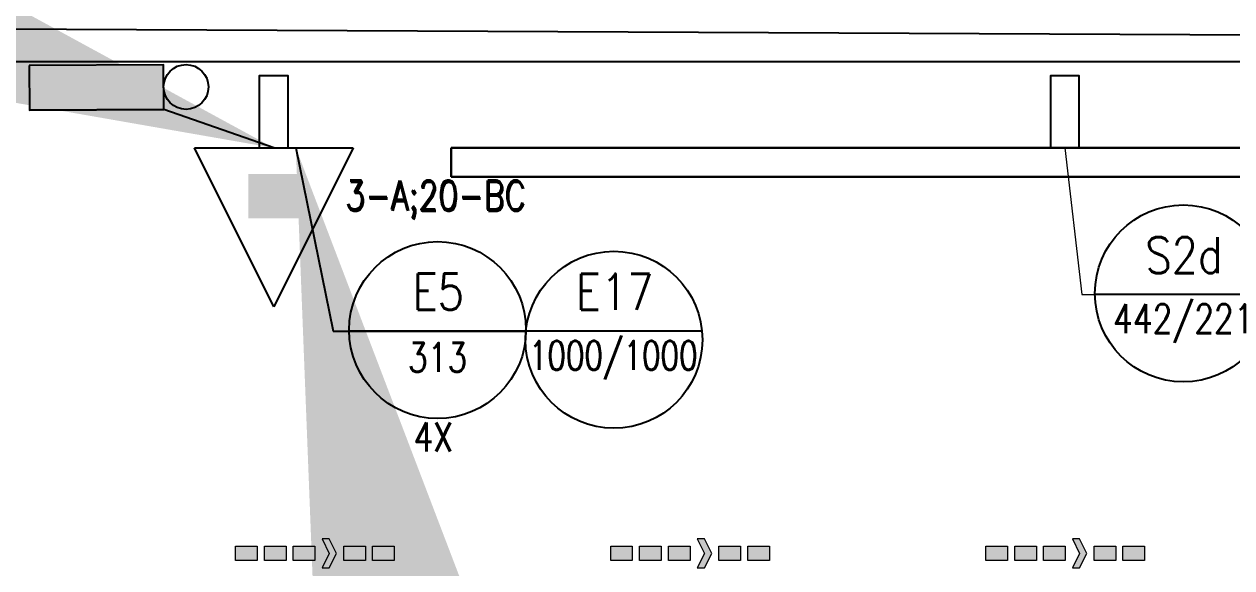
# Model space of a CAD drawing. Header units: metres. Extents: x 341 to 459, y 1341 to 1425.
# Drawn here: x 353.54 to 361.91, y 1377.54 to 1381.3 of the extents above; entities that cross this region are included whole.
import ezdxf
from ezdxf.enums import TextEntityAlignment as Align

# ---------------------------------------------------------------- set-up
doc = ezdxf.new("R2010")
doc.units = ezdxf.units.M
doc.linetypes.add('CONTINUO', pattern=[0])
for name, color, linetype in [('10', 10, 'Continuous'), ('BASE DE CONCRETO', 251, 'Continuous'), ('CANALETA', 146, 'CONTINUO'), ('INCÊNDIO', 10, 'Continuous'), ('Notas de texto-1', 7, 'Continuous'), ('VCAED', 4, 'Continuous')]:
    doc.layers.add(name, color=color, linetype=linetype)
for name, color, linetype, lineweight in [('EDIFICAÇÃO_', 5, 'CONTINUO', 30), ('INC_EQUIP', 10, 'Continuous', 20), ('INC_PLACAS', 10, 'Continuous', 20)]:
    doc.layers.add(name, color=color, linetype=linetype, lineweight=lineweight)
doc.styles.add('R100', font='simplex.shx', dxfattribs={"height": 2.5})
doc.styles.add('R80', font='simplex.shx', dxfattribs={"height": 2})
doc.styles.add('ROMANS', font='ROMANS.SHX')
doc.styles.add('SIMPLEX', font='simplex_.ttf')
doc.dimstyles.new('TICK-100', dxfattribs={"dimscale": 10, "dimtxt": 2.5, "dimasz": 1.5, "dimexe": 1, "dimexo": 1, "dimgap": 0.9, "dimtad": 1, "dimdec": 1, "dimtxsty": 'SIMPLEX', "dimblk": 'ARCHTICK', "dimcen": 2.5, "dimdle": 1, "dimclrt": 3, "dimadec": 0, "dimazin": 0, "dimtfac": 1, "dimtdec": 1, "dimtmove": 0, "dimatfit": 3, "dimfxl": 8, "dimfxlon": 1, "dimtfill": 1, "dimtfillclr": 256, "dimarcsym": 0})

# ---------------------------------------------------------------- blocks, each defined once
blk = doc.blocks.new('E5')
at = {"layer": '10', "color": 10}
blk.add_line((18.1803, 47.929), (16.955, 47.929), dxfattribs=at)
blk.add_circle((17.5677, 47.9362), 0.6127, dxfattribs=at)
at = {"layer": '10', "color": 10, "style": 'R100'}
for s, height, width, p in [('E5', 0.25, 0.85, (17.573, 48.2018)), ('313', 0.20001, 0.8, (17.5677, 47.7471))]:
    blk.add_text(s, height=height, dxfattribs=dict(at, width=width)).set_placement(p, align=Align.MIDDLE)
blk = doc.blocks.new('E17')
at = {"layer": '10', "color": 10}
blk.add_line((19.4152, 47.9965), (18.1957, 47.9965), dxfattribs=at)
blk.add_circle((18.8054, 47.9362), 0.6127, dxfattribs=at)
at = {"layer": '10', "color": 10, "style": 'R100'}
for s, height, width, p in [('E17', 0.25, 0.85, (18.8108, 48.2686)), ('1000/1000', 0.20001, 0.75, (18.8005, 47.8138))]:
    blk.add_text(s, height=height, dxfattribs=dict(at, width=width)).set_placement(p, align=Align.MIDDLE)
blk = doc.blocks.new('_ArchTick')
at = {"color": 0, "linetype": 'ByBlock', "const_width": 0.15}
blk.add_lwpolyline([(-0.5, -0.5), (0.5, 0.5)], dxfattribs=at)
blk = doc.blocks.new('Extintor ABC')
at = {"layer": 'INCÊNDIO', "linetype": 'Continuous'}
h = blk.add_hatch(color=10, dxfattribs=at)
h.dxf.hatch_style = 1
h.paths.add_polyline_path([(18.3794, 47.2527), (18.6864, 47.2527), (18.6864, 47.6031), (18.3794, 47.6031)])
at = {"layer": 'INCÊNDIO', "color": 10}
for p, q in [((18.1986, 46.8794), (18.1986, 47.9793)), ((18.1986, 47.9793), (19.2985, 47.4294)), ((19.2985, 47.4294), (18.1986, 46.8794))]:
    blk.add_line(p, q, dxfattribs=at)
blk = doc.blocks.new('A$C263C521D')
blk.add_hatch(color=10).paths.add_polyline_path([(23.26, 0), (23.26, 7.75), (0, 7.75), (0, 0)])
at = {"color": 10}
blk.add_lwpolyline([(0, 7.75), (0, 0), (23.26, 0), (23.26, 7.75)], close=True, dxfattribs=at)
blk.add_circle((27.14, 3.88), 3.88, dxfattribs=at)
blk = doc.blocks.new('*U71')
at = {"layer": 'INC_EQUIP'}
h = blk.add_hatch(color=256, dxfattribs=at)
h.paths.add_polyline_path([(0.5, -0.5), (2, -0.5), (2, 0.5), (0.5, 0.5)])
h.paths.add_polyline_path([(2.5, -0.5), (4, -0.5), (4, 0.5), (2.5, 0.5)])
h.paths.add_polyline_path([(-7, -0.5), (-5.5, -0.5), (-5.5, 0.5), (-7, 0.5)])
h.paths.add_polyline_path([(-5, -0.5), (-3.5, -0.5), (-3.5, 0.5), (-5, 0.5)])
h.paths.add_polyline_path([(-1, -1), (-0.5, 0), (-1, 1), (-0.5, 1), (0, 0), (-0.5, -1)])
h.paths.add_polyline_path([(-3, -0.5), (-1.5, -0.5), (-1.5, 0.5), (-3, 0.5)])
at = {"flags": 128}
blk.add_lwpolyline([(-7, -0.5), (-5.5, -0.5), (-5.5, 0.5), (-7, 0.5)], close=True, dxfattribs=at)
at = {"layer": 'INC_EQUIP', "flags": 128}
for points in [[(-1, -1), (-0.5, 0), (-1, 1), (-0.5, 1), (0, 0), (-0.5, -1)], [(-5, -0.5), (-3.5, -0.5), (-3.5, 0.5), (-5, 0.5)], [(-3, -0.5), (-1.5, -0.5), (-1.5, 0.5), (-3, 0.5)], [(0.5, -0.5), (2, -0.5), (2, 0.5), (0.5, 0.5)], [(2.5, -0.5), (4, -0.5), (4, 0.5), (2.5, 0.5)]]:
    blk.add_lwpolyline(points, close=True, dxfattribs=at)
at = {"layer": 'INC_PLACAS', "style": 'ROMANS', "width": 0.95}
for tag, flags, p in [('COD', 3, (-6.032, -1.332)), ('DESC', 3, (-5.74, -2.179)), ('X', 1, (-6.655, -3.053))]:
    blk.add_attdef(tag, text='', height=0.651, dxfattribs=dict(at, flags=flags)).set_placement(p, align=Align.MIDDLE_CENTER)
blk = doc.blocks.new('S2d')
at = {"layer": '10', "color": 10}
blk.add_line((353.1997, 1378.8058), (351.9744, 1378.8058), dxfattribs=at)
blk.add_circle((352.5871, 1378.813), 0.6127, dxfattribs=at)
at = {"layer": '10', "color": 10, "style": 'R100'}
for s, height, width, p in [('S2d', 0.25, 0.85, (352.5924, 1379.0786)), ('442/221', 0.20001, 0.8, (352.5871, 1378.6239))]:
    blk.add_text(s, height=height, dxfattribs=dict(at, width=width)).set_placement(p, align=Align.MIDDLE)

msp = doc.modelspace()

# ---------------------------------------------------------------- linework, layer by layer
at = {"layer": 'BASE DE CONCRETO', "color": 252, "true_color": 0x939598}
msp.add_line((420.1554, 1381.0414), (348.309, 1381.0414), dxfattribs=at)
at = {"layer": 'CANALETA', "color": 252, "linetype": 'Continuous', "true_color": 0x939598}
msp.add_line((346.5006, 1381.3018, -0.3618), (362.9082, 1381.2252, -0.3618), dxfattribs=at)
at = {"layer": 'EDIFICAÇÃO_', "color": 252, "true_color": 0x939598}
for p, q in [((356.5037, 1380.445, -0.3618), (367.4644, 1380.445, -0.3618)), ((356.5037, 1380.445, -0.3618), (356.5037, 1380.245, -0.3618)), ((356.5037, 1380.245, -0.3618), (367.4644, 1380.245, -0.3618))]:
    msp.add_line(p, q, dxfattribs=at)
at = {"layer": 'INC_PLACAS', "color": 10}
msp.add_lwpolyline([(360.7566, 1380.445), (360.8733, 1379.4299), (361.2246, 1379.4299)], dxfattribs=at)
at = {"layer": 'Notas de texto-1', "color": 252, "true_color": 0x939598}
for points in [[(355.3739, 1380.445), (355.3739, 1380.945), (355.1739, 1380.945), (355.1739, 1380.445)], [(360.8566, 1380.445), (360.8566, 1380.945), (360.6566, 1380.945), (360.6566, 1380.445)]]:
    msp.add_lwpolyline(points, close=True, dxfattribs=at)

# ---------------------------------------------------------------- block references
at = {"color": 252, "true_color": 0x939598, "rotation": 270}
msp.add_blockref('Extintor ABC', (307.8445, 1398.6437), dxfattribs=at)
msp.add_blockref('S2d', (8.9905, 0.6241))
at = {"color": 252, "true_color": 0x939598}
for name, p in [('E5', (338.8416, 1331.2476)), ('E17', (338.8262, 1331.1801))]:
    msp.add_blockref(name, p, dxfattribs=at)
at = {"layer": 'INC_EQUIP', "xscale": -0.1000000000000001, "yscale": 0.1000000000000001, "zscale": 0.1000000000000001, "rotation": 180}
for p in [(355.709, 1377.6373, 0.0219), (358.309, 1377.6373, 0.0219), (360.909, 1377.6373, 0.0219)]:
    msp.add_blockref('*U71', p, dxfattribs=at)
at = {"layer": 'VCAED', "color": 7, "xscale": 0.04, "yscale": 0.04, "zscale": 0.04, "rotation": 0.3403587820347408}
msp.add_blockref('A$C263C521D', (353.5815, 1380.7054), dxfattribs=at)

# ---------------------------------------------------------------- texts
at = {"layer": 'INCÊNDIO', "color": 10, "style": 'R80', "width": 0.8}
for s, p in [('3-A;20-BC', (355.7696, 1380.0187)), ('3-A;20-BC', (355.7742, 1380.0096)), ('4X', (356.2428, 1378.3429))]:
    msp.add_text(s, height=0.20001, dxfattribs=at).set_placement(p)

# ---------------------------------------------------------------- leaders
at = {"layer": 'INC_PLACAS', "color": 10}
for points in [[(355.2739, 1380.445), (354.5119, 1380.7109), (353.5815, 1380.7054)], [(355.4271, 1380.445), (355.6868, 1379.1766), (357.0219, 1379.1766)]]:
    msp.add_leader(points, dimstyle='TICK-100', override={"dimasz": 75, "dimtad": 0}, dxfattribs=at)

doc.saveas('drawing.dxf')
